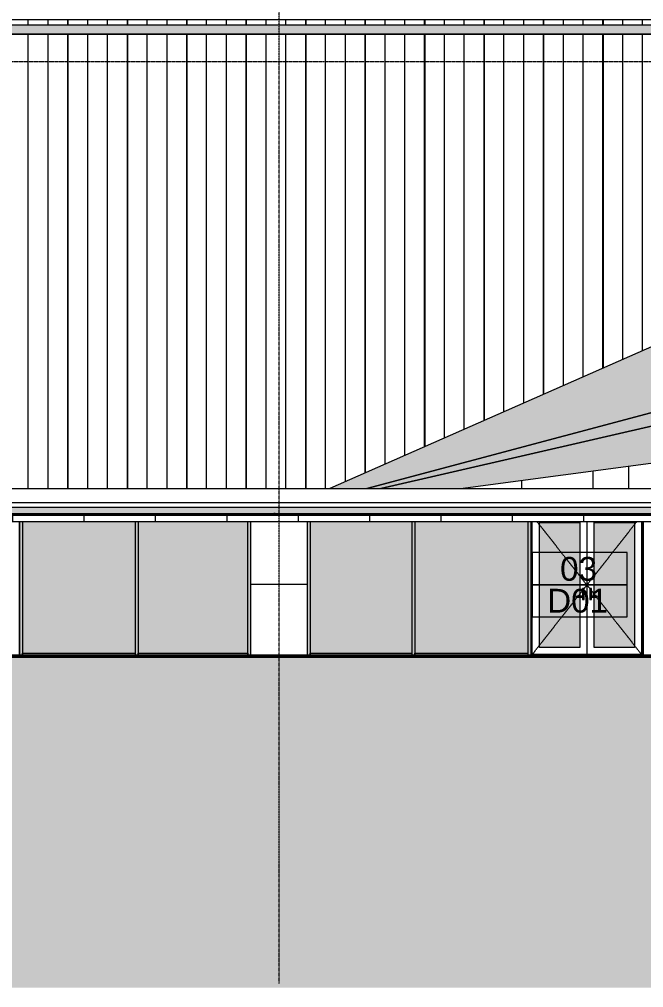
# Model space of a CAD drawing. Header units: millimetres. Extents: x -2361666 to -2009843, y -375 to 29863.
# Drawn here: x -2067463 to -2056963, y -375 to 15907 of the extents above; entities that cross this region are included whole.
import ezdxf

# ---------------------------------------------------------------- set-up
doc = ezdxf.new("R2010")
doc.units = ezdxf.units.MM
for name, pattern in [('AEC_Center', [24, 12, -4, 4, -4]), ('Dash Small', [9, 3, -1.5, 3, -1.5]), ('Grid Line', [21, 12, -3, 3, -3])]:
    doc.linetypes.add(name, pattern=pattern)
for name, color, linetype, lineweight in [('A-CLNG', 13, 'Continuous', 5), ('A-CLNG-PATT', 13, 'Continuous', 5), ('A-DETL', 90, 'Continuous', 50), ('A-DETL-GENF', 92, 'Continuous', 5), ('A-DOOR', 31, 'Continuous', 5), ('A-DOOR-FRAM', 31, 'Continuous', 5), ('A-DOOR-GLAZ', 31, 'Continuous', 5), ('A-DOOR-IDEN', 31, 'Continuous', 5), ('A-FLOR-LEVL', 51, 'Continuous', 5), ('A-GENM', 13, 'Continuous', 5), ('A-GLAZ-CURT', 52, 'Continuous', 5), ('A-GLAZ-CWMG', 51, 'Continuous', 5), ('A-ROOF', 132, 'Continuous', 5), ('A-ROOF-OTLN', 132, 'Continuous', 5), ('A-ROOF-PATT', 132, 'Continuous', 5), ('A-WALL', 113, 'Continuous', 5), ('A-WALL-PATT', 111, 'Continuous', 5), ('S-GRID', 1, 'Continuous', 5)]:
    doc.layers.add(name, color=color, linetype=linetype, lineweight=lineweight)
doc.styles.add('Arial_2', font='arial.ttf', dxfattribs={"height": 400})

# ---------------------------------------------------------------- blocks, each defined once
blk = doc.blocks.new('Generic Models 20 - Generic Models 13-2246191-SOUTH EAST - PART C')
at = {"layer": 'A-GENM'}
h = blk.add_hatch(color=256, dxfattribs=at)
h.paths.add_polyline_path([(-1611593, 8017), (-1611353, 8017), (-1586695, 13716), (-1586692, 14656), (-1611589, 8018)])
h.paths.add_polyline_path([(-1644324, 8023), (-1644124, 8028), (-1645369, 15900), (-1646118, 15900), (-1644325, 8028)])
h.paths.add_polyline_path([(-1583734, 15445), (-1579211, 15445), (-1577243, 15900), (-1582028, 15900), (-1583260, 15571)])
h = blk.add_hatch(color=256, dxfattribs=at)
h.paths.add_polyline_path([(-1612213, 8017), (-1611589, 8018), (-1586692, 14656), (-1586691, 15445), (-1583734, 15445), (-1582028, 15900), (-1594349, 15900), (-1611999, 8111)])
h.paths.add_polyline_path([(-1643395, 8028), (-1643725, 15900), (-1645369, 15900), (-1644124, 8028), (-1643618, 8028)])
blk.add_hatch(color=256, dxfattribs=at).paths.add_polyline_path([(-1610015, 8017), (-1575484, 12600), (-1574562, 15902), (-1577237, 15902), (-1579211, 15445), (-1576691, 15445), (-1576696, 13042), (-1586696, 13042), (-1586696, 13715), (-1611353, 8017)])
for p, q in [((-1594349, 15900), (-1612213, 8017)), ((-1586692, 14656), (-1611593, 8017)), ((-1611593, 8017), (-1586692, 14656)), ((-1611353, 8017), (-1586695, 13716)), ((-1586695, 13716), (-1611353, 8017)), ((-1610015, 8017), (-1575484, 12600)), ((-1613145, 7603), (-1613158, 7600)), ((-1613158, 7600), (-1613143, 7603)), ((-1613150, 7603), (-1613158, 7600)), ((-1613158, 7600), (-1613145, 7603)), ((-1613143, 7603), (-1613158, 7600)), ((-1613158, 7600), (-1613133, 7603))]:
    blk.add_line(p, q, dxfattribs=at)
blk = doc.blocks.new('Rectangular Mullion - 50x100mm-1447016-SOUTH EAST - PART C')
at = {"layer": 'A-GLAZ-CWMG'}
h = blk.add_hatch(color=256, dxfattribs=at)
h.paths.add_polyline_path([(-1612543, 5200), (-1612543, 7465), (-1612593, 7465), (-1612593, 5200)])
h.paths.add_polyline_path([(-1612593, 7592), (-1612543, 7592), (-1612543, 7600), (-1612593, 7600)])
for p, q in [((-1612593, 7600), (-1612593, 7592)), ((-1612543, 7600), (-1612543, 7592)), ((-1612593, 7465), (-1612593, 5200)), ((-1612543, 7465), (-1612543, 5200))]:
    blk.add_line(p, q, dxfattribs=at)
blk = doc.blocks.new('System Panel - Glazed-1425433-SOUTH EAST - PART C')
at = {"layer": 'A-GLAZ-CURT'}
blk.add_hatch(color=256, dxfattribs=at).paths.add_polyline_path([(-1604923, 5250), (-1603035, 5250), (-1603035, 7465), (-1604935, 7465), (-1604935, 5250)])
blk = doc.blocks.new('System Panel - Glazed-2654086-SOUTH EAST - PART C')
at = {"layer": 'A-GLAZ-CURT'}
blk.add_hatch(color=256, dxfattribs=at).paths.add_polyline_path([(-1612422, 5250), (-1610835, 5250), (-1610835, 7465), (-1612543, 7465), (-1612543, 5250)])
blk = doc.blocks.new('Rectangular Mullion - 50x100mm-1215462-SOUTH EAST - PART C')
at = {"layer": 'A-GLAZ-CWMG'}
blk.add_hatch(color=256, dxfattribs=at).paths.add_polyline_path([(-1604923, 5200), (-1603035, 5200), (-1603035, 5250), (-1604935, 5250), (-1604935, 5200)])
for p, q in [((-1604935, 5200), (-1604935, 5250)), ((-1604935, 5250), (-1603035, 5250)), ((-1603035, 5250), (-1603035, 5200))]:
    blk.add_line(p, q, dxfattribs=at)
blk = doc.blocks.new('Rectangular Mullion - 50x100mm-2654084-SOUTH EAST - PART C')
at = {"layer": 'A-GLAZ-CWMG'}
blk.add_hatch(color=256, dxfattribs=at).paths.add_polyline_path([(-1612422, 5200), (-1610835, 5200), (-1610835, 5250), (-1612543, 5250), (-1612543, 5200)])
for p, q in [((-1612543, 5200), (-1612543, 5250)), ((-1612543, 5250), (-1610835, 5250)), ((-1610835, 5250), (-1610835, 5200))]:
    blk.add_line(p, q, dxfattribs=at)
blk = doc.blocks.new('Rectangular Mullion - 50x100mm-V408-SOUTH EAST - PART C')
at = {"layer": 'A-GLAZ-CWMG'}
h = blk.add_hatch(color=256, dxfattribs=at)
h.paths.add_polyline_path([(-1604935, 5200), (-1604935, 7465), (-1604985, 7465), (-1604985, 5200)])
h.paths.add_polyline_path([(-1604985, 7592), (-1604935, 7592), (-1604935, 7600), (-1604985, 7600)])
for p, q in [((-1604985, 7600), (-1604985, 7592)), ((-1604935, 7600), (-1604935, 7592)), ((-1604985, 7465), (-1604985, 5200)), ((-1604935, 7465), (-1604935, 5200))]:
    blk.add_line(p, q, dxfattribs=at)
blk = doc.blocks.new('Rectangular Mullion - 50x100mm-V410-SOUTH EAST - PART C')
at = {"layer": 'A-GLAZ-CWMG'}
h = blk.add_hatch(color=256, dxfattribs=at)
h.paths.add_polyline_path([(-1610785, 5200), (-1610785, 7465), (-1610835, 7465), (-1610835, 5200)])
h.paths.add_polyline_path([(-1610835, 7592), (-1610785, 7592), (-1610785, 7600), (-1610835, 7600)])
for p, q in [((-1610835, 7600), (-1610835, 7592)), ((-1610785, 7600), (-1610785, 7592)), ((-1610835, 7465), (-1610835, 5200)), ((-1610785, 7465), (-1610785, 5200))]:
    blk.add_line(p, q, dxfattribs=at)
blk = doc.blocks.new('X_Door-Panel-Hinge-Standard - Standard-1909126-SOUTH EAST - PART C')
at = {"layer": 'A-DOOR-GLAZ'}
h = blk.add_hatch(color=256, dxfattribs=at)
h.paths.add_polyline_path([(-1607749, 6207), (-1607748, 6194), (-1607745, 6202), (-1607748, 6206)])
h.paths.add_polyline_path([(-1607087, 5345), (-1607087, 7445), (-1607767, 7445), (-1607767, 6208), (-1607722, 6206), (-1607720, 6198), (-1607723, 6192), (-1607732, 6194), (-1607744, 6193), (-1607767, 6192), (-1607767, 5345)])
at = {"layer": 'A-DOOR', "linetype": 'Dash Small'}
for p, q in [((-1607887, 6395), (-1607046, 7465)), ((-1607840, 6335), (-1607887, 6395)), ((-1607739, 6207), (-1607814, 6302)), ((-1606967, 5225), (-1607729, 6194))]:
    blk.add_line(p, q, dxfattribs=at)
at = {"layer": 'A-DOOR'}
for p, q in [((-1607887, 5225), (-1607887, 7465)), ((-1607767, 7445), (-1607087, 7445)), ((-1607767, 6208), (-1607767, 7445)), ((-1607087, 7445), (-1607087, 5345)), ((-1606967, 7465), (-1606967, 5225)), ((-1607767, 5345), (-1607767, 6193)), ((-1606967, 5225), (-1607887, 5225)), ((-1607087, 5345), (-1607767, 5345))]:
    blk.add_line(p, q, dxfattribs=at)
blk = doc.blocks.new('X_Door-Panel-Hinge-Standard - Standard-1909127-SOUTH EAST - PART C')
at = {"layer": 'A-DOOR-GLAZ'}
h = blk.add_hatch(color=256, dxfattribs=at)
h.paths.add_polyline_path([(-1608027, 6193), (-1608028, 6206), (-1608033, 6200), (-1608028, 6194)])
h.paths.add_polyline_path([(-1608689, 5345), (-1608009, 5345), (-1608009, 6192), (-1608054, 6193), (-1608057, 6202), (-1608053, 6208), (-1608045, 6206), (-1608033, 6207), (-1608009, 6208), (-1608009, 7445), (-1608689, 7445), (-1608689, 6025)])
at = {"layer": 'A-DOOR'}
for p, q in [((-1608809, 5225), (-1608809, 7465)), ((-1608689, 5345), (-1608689, 7445)), ((-1608689, 7445), (-1608009, 7445)), ((-1608009, 7445), (-1608009, 6208)), ((-1607889, 7465), (-1607889, 5225)), ((-1608009, 6193), (-1608009, 5345)), ((-1607889, 5225), (-1608809, 5225)), ((-1608009, 5345), (-1608689, 5345))]:
    blk.add_line(p, q, dxfattribs=at)
at = {"layer": 'A-DOOR', "linetype": 'Dash Small'}
for p, q in [((-1607889, 6395), (-1608731, 7465)), ((-1607937, 6335), (-1607889, 6395)), ((-1608809, 5225), (-1608048, 6194)), ((-1608037, 6207), (-1607962, 6302))]:
    blk.add_line(p, q, dxfattribs=at)
blk = doc.blocks.new('X_Door-Frame-Wood - Standard-1215283-SOUTH EAST - PART C')
at = {"layer": 'A-DOOR-FRAM'}
for p, q in [((-1608831, 7600), (-1608831, 7592)), ((-1606945, 7600), (-1606945, 7592)), ((-1608831, 7465), (-1608831, 5200)), ((-1608811, 5200), (-1608811, 7465)), ((-1606965, 5200), (-1606965, 7465)), ((-1606945, 7465), (-1606945, 5200)), ((-1608786, 5200), (-1608786, 5225)), ((-1606990, 5225), (-1606990, 5200))]:
    blk.add_line(p, q, dxfattribs=at)
blk = doc.blocks.new('X_Door-Handle-Lockwood 4800 Series Lever - Standard-V411-SOUTH EAST - PART C')
at = {"layer": 'A-DOOR'}
for points in [[(-1608051, 6200), (-1608031, 6202), (-1608027, 6207), (-1608054, 6207), (-1608058, 6200), (-1608051, 6200)], [(-1608053, 6192), (-1608045, 6194), (-1608035, 6193), (-1608028, 6194), (-1608035, 6200), (-1608058, 6200), (-1608054, 6193)], [(-1608027, 6200), (-1607976, 6202), (-1607976, 6208), (-1608027, 6206), (-1608027, 6202)], [(-1608027, 6192), (-1607976, 6194), (-1607976, 6200), (-1608027, 6198), (-1608027, 6193)], [(-1607966, 6192), (-1607947, 6195), (-1607947, 6200), (-1607972, 6198), (-1607976, 6193), (-1607970, 6192)], [(-1607959, 6200), (-1607946, 6202), (-1607949, 6206), (-1607970, 6208), (-1607975, 6206), (-1607970, 6200), (-1607962, 6200)], [(-1607949, 6281), (-1607943, 6284), (-1607939, 6291), (-1607941, 6308), (-1607953, 6312), (-1607959, 6306), (-1607959, 6288), (-1607952, 6282), (-1607951, 6281)]]:
    blk.add_hatch(color=256, dxfattribs=at).paths.add_polyline_path(points)
h = blk.add_hatch(color=256, dxfattribs=at)
h.paths.add_polyline_path([(-1607952, 6150), (-1607936, 6151), (-1607939, 6310), (-1607942, 6284), (-1607949, 6281), (-1607956, 6284), (-1607959, 6291), (-1607961, 6324), (-1607962, 6334), (-1607962, 6208), (-1607954, 6209), (-1607947, 6210), (-1607941, 6205), (-1607940, 6197), (-1607944, 6191), (-1607952, 6190), (-1607962, 6192), (-1607961, 6150), (-1607954, 6150)])
h.paths.add_polyline_path([(-1607940, 6306), (-1607937, 6335), (-1607962, 6334), (-1607957, 6309), (-1607952, 6313), (-1607944, 6312), (-1607941, 6308)])
for p, q in [((-1607976, 6208), (-1608027, 6208)), ((-1608027, 6192), (-1607976, 6192)), ((-1607962, 6334), (-1607962, 6208)), ((-1607962, 6192), (-1607962, 6151)), ((-1607937, 6335), (-1607961, 6335)), ((-1607959, 6303), (-1607959, 6291)), ((-1607939, 6291), (-1607939, 6303)), ((-1607936, 6151), (-1607936, 6334)), ((-1607961, 6150), (-1607937, 6150))]:
    blk.add_line(p, q, dxfattribs=at)
at = {"layer": 'A-DOOR', "flags": 128}
for points in [[(-1608062, 6200), (-1608062, 6200), (-1608062, 6201), (-1608062, 6201), (-1608062, 6201), (-1608062, 6202), (-1608062, 6202), (-1608062, 6202), (-1608062, 6203), (-1608062, 6203), (-1608062, 6203), (-1608061, 6203), (-1608061, 6204), (-1608061, 6204), (-1608061, 6204), (-1608061, 6205), (-1608061, 6205), (-1608060, 6205), (-1608060, 6205), (-1608060, 6206), (-1608060, 6206), (-1608060, 6206), (-1608059, 6206), (-1608059, 6206), (-1608059, 6207), (-1608059, 6207), (-1608058, 6207), (-1608058, 6207), (-1608058, 6207), (-1608057, 6207), (-1608057, 6207), (-1608057, 6208), (-1608057, 6208), (-1608056, 6208), (-1608056, 6208), (-1608056, 6208), (-1608055, 6208), (-1608055, 6208), (-1608055, 6208), (-1608054, 6208), (-1608054, 6208)], [(-1608054, 6192), (-1608055, 6192), (-1608055, 6192), (-1608055, 6192), (-1608056, 6192), (-1608056, 6192), (-1608056, 6192), (-1608056, 6192), (-1608057, 6192), (-1608057, 6193), (-1608057, 6193), (-1608058, 6193), (-1608058, 6193), (-1608058, 6193), (-1608058, 6193), (-1608059, 6193), (-1608059, 6194), (-1608059, 6194), (-1608060, 6194), (-1608060, 6194), (-1608060, 6194), (-1608060, 6195), (-1608060, 6195), (-1608061, 6195), (-1608061, 6195), (-1608061, 6196), (-1608061, 6196), (-1608061, 6196), (-1608061, 6197), (-1608062, 6197), (-1608062, 6197), (-1608062, 6197), (-1608062, 6198), (-1608062, 6198), (-1608062, 6198), (-1608062, 6199), (-1608062, 6199), (-1608062, 6199), (-1608062, 6200), (-1608062, 6200), (-1608062, 6200)], [(-1608027, 6208), (-1608028, 6208), (-1608029, 6208), (-1608030, 6208), (-1608032, 6208), (-1608033, 6208), (-1608034, 6208), (-1608035, 6208), (-1608036, 6208), (-1608037, 6208), (-1608038, 6208), (-1608039, 6208), (-1608040, 6208), (-1608041, 6208), (-1608042, 6208), (-1608042, 6208), (-1608043, 6208), (-1608044, 6208), (-1608045, 6208), (-1608046, 6208), (-1608047, 6208), (-1608047, 6208), (-1608048, 6208), (-1608049, 6208), (-1608049, 6208), (-1608050, 6208), (-1608051, 6208), (-1608051, 6208), (-1608052, 6208), (-1608052, 6208), (-1608052, 6208), (-1608053, 6208), (-1608053, 6208), (-1608053, 6208), (-1608054, 6208), (-1608054, 6208), (-1608054, 6208), (-1608054, 6208), (-1608054, 6208), (-1608054, 6208)], [(-1608054, 6192), (-1608054, 6192), (-1608054, 6192), (-1608054, 6192), (-1608054, 6192), (-1608054, 6192), (-1608053, 6192), (-1608053, 6192), (-1608053, 6192), (-1608053, 6192), (-1608052, 6192), (-1608052, 6192), (-1608051, 6192), (-1608051, 6192), (-1608050, 6192), (-1608050, 6192), (-1608049, 6192), (-1608048, 6192), (-1608048, 6192), (-1608047, 6192), (-1608046, 6192), (-1608045, 6192), (-1608044, 6192), (-1608044, 6192), (-1608043, 6192), (-1608042, 6192), (-1608041, 6192), (-1608040, 6192), (-1608039, 6192), (-1608038, 6192), (-1608037, 6192), (-1608036, 6192), (-1608035, 6192), (-1608034, 6192), (-1608033, 6192), (-1608032, 6192), (-1608031, 6192), (-1608030, 6192), (-1608029, 6192), (-1608028, 6192), (-1608027, 6192)], [(-1607949, 6208), (-1607949, 6208), (-1607949, 6208), (-1607949, 6208), (-1607950, 6208), (-1607950, 6208), (-1607950, 6208), (-1607950, 6208), (-1607951, 6208), (-1607951, 6208), (-1607951, 6208), (-1607952, 6208), (-1607952, 6208), (-1607953, 6208), (-1607953, 6208), (-1607954, 6208), (-1607955, 6208), (-1607955, 6208), (-1607956, 6208), (-1607957, 6208), (-1607957, 6208), (-1607958, 6208), (-1607959, 6208), (-1607960, 6208), (-1607961, 6208), (-1607962, 6208), (-1607963, 6208), (-1607964, 6208), (-1607964, 6208), (-1607965, 6208), (-1607966, 6208), (-1607967, 6208), (-1607969, 6208), (-1607970, 6208), (-1607971, 6208), (-1607972, 6208), (-1607973, 6208), (-1607974, 6208), (-1607975, 6208), (-1607976, 6208), (-1607976, 6208)], [(-1607976, 6192), (-1607975, 6192), (-1607974, 6192), (-1607973, 6192), (-1607972, 6192), (-1607971, 6192), (-1607970, 6192), (-1607969, 6192), (-1607968, 6192), (-1607967, 6192), (-1607966, 6192), (-1607965, 6192), (-1607964, 6192), (-1607963, 6192), (-1607962, 6192), (-1607961, 6192), (-1607960, 6192), (-1607959, 6192), (-1607958, 6192), (-1607958, 6192), (-1607957, 6192), (-1607956, 6192), (-1607955, 6192), (-1607955, 6192), (-1607954, 6192), (-1607954, 6192), (-1607953, 6192), (-1607952, 6192), (-1607952, 6192), (-1607951, 6192), (-1607951, 6192), (-1607951, 6192), (-1607950, 6192), (-1607950, 6192), (-1607950, 6192), (-1607950, 6192), (-1607949, 6192), (-1607949, 6192), (-1607949, 6192), (-1607949, 6192)]]:
    blk.add_lwpolyline(points, dxfattribs=at)
at = {"layer": 'A-DOOR'}
for centre, radius, start, end in [((-1608054, 6200), 8, 90, 270), ((-1608054, 6200), 8, 90.0001, 180), ((-1608054, 6200), 8, 180, 270), ((-1607961, 6334), 1, 90, 180), ((-1607949, 6303), 10, 360, 180), ((-1607949, 6291), 10, 180, 0), ((-1607949, 6291), 10, 195, 210), ((-1607949, 6200), 10, 0, 135), ((-1607949, 6200), 10, 225, 0), ((-1607949, 6303), 10, 0, 120), ((-1607949, 6291), 10, 240, 300), ((-1607949, 6200), 8, 90.0001, 120), ((-1607949, 6200), 8, 240, 270), ((-1607949, 6200), 8, 270, 90), ((-1607949, 6200), 8, 0, 90), ((-1607949, 6200), 8, 270.0001, 0), ((-1607949, 6291), 10, 315, 0), ((-1607949, 6303), 10, 0, 15), ((-1607949, 6303), 10, 0, 15), ((-1607937, 6334), 1, 0, 90), ((-1607961, 6151), 1, 180, 270), ((-1607937, 6151), 1, 270, 0)]:
    blk.add_arc(centre, radius, start, end, dxfattribs=at)
blk = doc.blocks.new('X_Door-Handle-Lockwood 4800 Series Lever - Standard-765406-SOUTH EAST - PART C')
at = {"layer": 'A-DOOR'}
h = blk.add_hatch(color=256, dxfattribs=at)
h.paths.add_polyline_path([(-1607839, 6150), (-1607814, 6151), (-1607814, 6192), (-1607822, 6191), (-1607830, 6190), (-1607836, 6195), (-1607837, 6203), (-1607832, 6209), (-1607825, 6210), (-1607814, 6208), (-1607817, 6310), (-1607820, 6284), (-1607827, 6281), (-1607834, 6284), (-1607837, 6291), (-1607839, 6324), (-1607840, 6334), (-1607840, 6151)])
h.paths.add_polyline_path([(-1607837, 6306), (-1607832, 6312), (-1607825, 6313), (-1607819, 6308), (-1607817, 6310), (-1607815, 6335), (-1607840, 6334), (-1607837, 6308)])
for points in [[(-1607827, 6281), (-1607820, 6285), (-1607817, 6291), (-1607819, 6309), (-1607827, 6312), (-1607837, 6306), (-1607837, 6303), (-1607836, 6289), (-1607830, 6282), (-1607829, 6281)], [(-1607811, 6192), (-1607801, 6194), (-1607807, 6200), (-1607831, 6200), (-1607830, 6194), (-1607812, 6192)], [(-1607817, 6200), (-1607804, 6202), (-1607800, 6207), (-1607820, 6207), (-1607830, 6205), (-1607830, 6200), (-1607818, 6200)], [(-1607749, 6200), (-1607749, 6208), (-1607800, 6206), (-1607800, 6200), (-1607767, 6200)], [(-1607749, 6192), (-1607749, 6200), (-1607800, 6198), (-1607800, 6192), (-1607767, 6192)], [(-1607723, 6192), (-1607719, 6200), (-1607745, 6198), (-1607749, 6193), (-1607725, 6193)], [(-1607732, 6200), (-1607720, 6202), (-1607723, 6208), (-1607732, 6206), (-1607741, 6207), (-1607748, 6206), (-1607741, 6200), (-1607735, 6200)]]:
    blk.add_hatch(color=256, dxfattribs=at).paths.add_polyline_path(points)
for p, q in [((-1607840, 6334), (-1607840, 6151)), ((-1607815, 6335), (-1607839, 6335)), ((-1607837, 6303), (-1607837, 6291)), ((-1607817, 6291), (-1607817, 6303)), ((-1607814, 6208), (-1607814, 6334)), ((-1607814, 6151), (-1607814, 6192)), ((-1607749, 6208), (-1607800, 6208)), ((-1607800, 6192), (-1607749, 6192)), ((-1607839, 6150), (-1607815, 6150))]:
    blk.add_line(p, q, dxfattribs=at)
at = {"layer": 'A-DOOR', "flags": 128}
for points in [[(-1607835, 6200), (-1607835, 6200), (-1607835, 6201), (-1607835, 6201), (-1607835, 6201), (-1607835, 6202), (-1607835, 6202), (-1607835, 6202), (-1607835, 6203), (-1607835, 6203), (-1607835, 6203), (-1607834, 6203), (-1607834, 6204), (-1607834, 6204), (-1607834, 6204), (-1607834, 6205), (-1607834, 6205), (-1607833, 6205), (-1607833, 6205), (-1607833, 6206), (-1607833, 6206), (-1607833, 6206), (-1607832, 6206), (-1607832, 6206), (-1607832, 6207), (-1607832, 6207), (-1607831, 6207), (-1607831, 6207), (-1607831, 6207), (-1607830, 6207), (-1607830, 6207), (-1607830, 6208), (-1607830, 6208), (-1607829, 6208), (-1607829, 6208), (-1607829, 6208), (-1607828, 6208), (-1607828, 6208), (-1607828, 6208), (-1607827, 6208), (-1607827, 6208)], [(-1607827, 6192), (-1607828, 6192), (-1607828, 6192), (-1607828, 6192), (-1607829, 6192), (-1607829, 6192), (-1607829, 6192), (-1607829, 6192), (-1607830, 6192), (-1607830, 6193), (-1607830, 6193), (-1607831, 6193), (-1607831, 6193), (-1607831, 6193), (-1607831, 6193), (-1607832, 6193), (-1607832, 6194), (-1607832, 6194), (-1607833, 6194), (-1607833, 6194), (-1607833, 6194), (-1607833, 6195), (-1607833, 6195), (-1607834, 6195), (-1607834, 6195), (-1607834, 6196), (-1607834, 6196), (-1607834, 6196), (-1607834, 6197), (-1607835, 6197), (-1607835, 6197), (-1607835, 6197), (-1607835, 6198), (-1607835, 6198), (-1607835, 6198), (-1607835, 6199), (-1607835, 6199), (-1607835, 6199), (-1607835, 6200), (-1607835, 6200), (-1607835, 6200)], [(-1607800, 6208), (-1607801, 6208), (-1607802, 6208), (-1607803, 6208), (-1607805, 6208), (-1607806, 6208), (-1607807, 6208), (-1607808, 6208), (-1607809, 6208), (-1607810, 6208), (-1607811, 6208), (-1607812, 6208), (-1607813, 6208), (-1607814, 6208), (-1607815, 6208), (-1607815, 6208), (-1607816, 6208), (-1607817, 6208), (-1607818, 6208), (-1607819, 6208), (-1607820, 6208), (-1607820, 6208), (-1607821, 6208), (-1607822, 6208), (-1607822, 6208), (-1607823, 6208), (-1607824, 6208), (-1607824, 6208), (-1607825, 6208), (-1607825, 6208), (-1607825, 6208), (-1607826, 6208), (-1607826, 6208), (-1607826, 6208), (-1607827, 6208), (-1607827, 6208), (-1607827, 6208), (-1607827, 6208), (-1607827, 6208), (-1607827, 6208)], [(-1607827, 6192), (-1607827, 6192), (-1607827, 6192), (-1607827, 6192), (-1607827, 6192), (-1607827, 6192), (-1607826, 6192), (-1607826, 6192), (-1607826, 6192), (-1607826, 6192), (-1607825, 6192), (-1607825, 6192), (-1607824, 6192), (-1607824, 6192), (-1607823, 6192), (-1607823, 6192), (-1607822, 6192), (-1607821, 6192), (-1607821, 6192), (-1607820, 6192), (-1607819, 6192), (-1607818, 6192), (-1607817, 6192), (-1607817, 6192), (-1607816, 6192), (-1607815, 6192), (-1607814, 6192), (-1607813, 6192), (-1607812, 6192), (-1607811, 6192), (-1607810, 6192), (-1607809, 6192), (-1607808, 6192), (-1607807, 6192), (-1607806, 6192), (-1607805, 6192), (-1607804, 6192), (-1607803, 6192), (-1607802, 6192), (-1607801, 6192), (-1607800, 6192)], [(-1607722, 6208), (-1607722, 6208), (-1607722, 6208), (-1607722, 6208), (-1607723, 6208), (-1607723, 6208), (-1607723, 6208), (-1607723, 6208), (-1607724, 6208), (-1607724, 6208), (-1607724, 6208), (-1607725, 6208), (-1607725, 6208), (-1607726, 6208), (-1607726, 6208), (-1607727, 6208), (-1607728, 6208), (-1607728, 6208), (-1607729, 6208), (-1607730, 6208), (-1607730, 6208), (-1607731, 6208), (-1607732, 6208), (-1607733, 6208), (-1607734, 6208), (-1607735, 6208), (-1607736, 6208), (-1607737, 6208), (-1607737, 6208), (-1607738, 6208), (-1607739, 6208), (-1607740, 6208), (-1607742, 6208), (-1607743, 6208), (-1607744, 6208), (-1607745, 6208), (-1607746, 6208), (-1607747, 6208), (-1607748, 6208), (-1607749, 6208), (-1607749, 6208)], [(-1607749, 6192), (-1607748, 6192), (-1607747, 6192), (-1607746, 6192), (-1607745, 6192), (-1607744, 6192), (-1607743, 6192), (-1607742, 6192), (-1607741, 6192), (-1607740, 6192), (-1607739, 6192), (-1607738, 6192), (-1607737, 6192), (-1607736, 6192), (-1607735, 6192), (-1607734, 6192), (-1607733, 6192), (-1607732, 6192), (-1607731, 6192), (-1607731, 6192), (-1607730, 6192), (-1607729, 6192), (-1607728, 6192), (-1607728, 6192), (-1607727, 6192), (-1607727, 6192), (-1607726, 6192), (-1607725, 6192), (-1607725, 6192), (-1607724, 6192), (-1607724, 6192), (-1607724, 6192), (-1607723, 6192), (-1607723, 6192), (-1607723, 6192), (-1607723, 6192), (-1607722, 6192), (-1607722, 6192), (-1607722, 6192), (-1607722, 6192)]]:
    blk.add_lwpolyline(points, dxfattribs=at)
at = {"layer": 'A-DOOR'}
for centre, radius, start, end in [((-1607839, 6334), 1, 90, 180), ((-1607827, 6303), 10, 0, 180), ((-1607827, 6303), 10, 60, 180), ((-1607827, 6303), 10, 165, 180), ((-1607827, 6303), 10, 165, 180), ((-1607827, 6291), 10, 180, 0), ((-1607827, 6291), 10, 180, 225), ((-1607827, 6200), 10, 45, 180), ((-1607827, 6200), 10, 180, 315), ((-1607827, 6200), 8, 90, 270), ((-1607827, 6200), 8, 60, 180), ((-1607827, 6200), 8, 180, 300), ((-1607827, 6291), 10, 240, 300), ((-1607827, 6303), 10, 0, 30), ((-1607827, 6291), 10, 330, 345), ((-1607827, 6303), 10, 0, 15), ((-1607827, 6303), 10, 0, 15), ((-1607815, 6334), 1, 0, 90), ((-1607722, 6200), 8, 270, 90), ((-1607722, 6200), 8, 0, 90), ((-1607722, 6200), 8, 270, 0), ((-1607839, 6151), 1, 180, 270), ((-1607815, 6151), 1, 270, 0)]:
    blk.add_arc(centre, radius, start, end, dxfattribs=at)
blk = doc.blocks.new('Rectangular Mullion - 50x100mm-1425424-SOUTH EAST - PART C')
at = {"layer": 'A-GLAZ-CWMG'}
blk.add_hatch(color=256, dxfattribs=at).paths.add_polyline_path([(-1603257, 7592), (-1603035, 7592), (-1603035, 7600), (-1604935, 7600), (-1604935, 7592), (-1604923, 7592)])
for p, q in [((-1604935, 7592), (-1604935, 7600)), ((-1603035, 7600), (-1603035, 7592))]:
    blk.add_line(p, q, dxfattribs=at)
blk = doc.blocks.new('Rectangular Mullion - 50x100mm-2654085-SOUTH EAST - PART C')
at = {"layer": 'A-GLAZ-CWMG'}
blk.add_hatch(color=256, dxfattribs=at).paths.add_polyline_path([(-1612422, 7592), (-1610835, 7592), (-1610835, 7600), (-1612543, 7600), (-1612543, 7592)])
for p, q in [((-1612543, 7592), (-1612543, 7600)), ((-1610835, 7600), (-1610835, 7592))]:
    blk.add_line(p, q, dxfattribs=at)
blk = doc.blocks.new('System Panel - Glazed-2654248-SOUTH EAST - PART C')
at = {"layer": 'A-GLAZ-CURT'}
blk.add_hatch(color=256, dxfattribs=at).paths.add_polyline_path([(-1614921, 5250), (-1613593, 5250), (-1613593, 7465), (-1615435, 7465), (-1615435, 5250)])
blk = doc.blocks.new('Rectangular Mullion - 50x100mm-2654246-SOUTH EAST - PART C')
at = {"layer": 'A-GLAZ-CWMG'}
blk.add_hatch(color=256, dxfattribs=at).paths.add_polyline_path([(-1614921, 5200), (-1613593, 5200), (-1613593, 5250), (-1615435, 5250), (-1615435, 5200)])
for p, q in [((-1615435, 5200), (-1615435, 5250)), ((-1615435, 5250), (-1613593, 5250)), ((-1613593, 5250), (-1613593, 5200))]:
    blk.add_line(p, q, dxfattribs=at)
blk = doc.blocks.new('Rectangular Mullion - 50x100mm-V407-SOUTH EAST - PART C')
at = {"layer": 'A-GLAZ-CWMG'}
h = blk.add_hatch(color=256, dxfattribs=at)
h.paths.add_polyline_path([(-1602985, 5200), (-1602985, 7465), (-1603035, 7465), (-1603035, 5200)])
h.paths.add_polyline_path([(-1603035, 7592), (-1602985, 7592), (-1602985, 7600), (-1603035, 7600)])
for p, q in [((-1603035, 7592), (-1603035, 7600)), ((-1602985, 7592), (-1602985, 7600)), ((-1603035, 5200), (-1603035, 7465)), ((-1602985, 5200), (-1602985, 7465))]:
    blk.add_line(p, q, dxfattribs=at)
blk = doc.blocks.new('Rectangular Mullion - 50x100mm-V409-SOUTH EAST - PART C')
at = {"layer": 'A-GLAZ-CWMG'}
h = blk.add_hatch(color=256, dxfattribs=at)
h.paths.add_polyline_path([(-1606885, 5200), (-1606885, 7465), (-1606935, 7465), (-1606935, 5200)])
h.paths.add_polyline_path([(-1606935, 7592), (-1606885, 7592), (-1606885, 7600), (-1606935, 7600)])
for p, q in [((-1606935, 7600), (-1606935, 7592)), ((-1606885, 7600), (-1606885, 7592)), ((-1606935, 7465), (-1606935, 5200)), ((-1606885, 7465), (-1606885, 5200))]:
    blk.add_line(p, q, dxfattribs=at)
blk = doc.blocks.new('Rectangular Mullion - 50x100mm-2654247-SOUTH EAST - PART C')
at = {"layer": 'A-GLAZ-CWMG'}
blk.add_hatch(color=256, dxfattribs=at).paths.add_polyline_path([(-1615435, 7592), (-1613593, 7592), (-1613593, 7600), (-1615435, 7600)])
for p, q in [((-1615435, 7592), (-1615435, 7600)), ((-1613593, 7600), (-1613593, 7592))]:
    blk.add_line(p, q, dxfattribs=at)
blk = doc.blocks.new('Area 51 Ceiling - External FC - Area 51 Ceiling - External FC-2924300-SOUTH EAST - PART C')
at = {"layer": 'A-CLNG-PATT'}
h = blk.add_hatch(dxfattribs=at)
h.set_pattern_fill('FP_381', color=256, style=0, pattern_type=2)
h.set_pattern_definition([(180, (-1575571.47, 7465.04), (-2e-14, -125.606), []), (270, (-1575571.5, 7465), (1200, 7e-14), [])])
h.paths.add_polyline_path([(-1616588, 7465), (-1575571, 7465), (-1575864, 7562), (-1623089, 7562), (-1623089, 7573), (-1644149, 7573), (-1644579, 7561), (-1661091, 7562), (-1661122, 7573), (-1665433, 7573), (-1665433, 7465), (-1617421, 7465)])
h = blk.add_hatch(dxfattribs=at)
h.set_pattern_fill('FP_383', color=256, style=0, pattern_type=2)
h.set_pattern_definition([(90, (-1575571.5, 7591.7), (-2400, 1e-13), []), (180, (-1575571.5, 7591.7), (-1e-13, -1198.355), [])])
h.paths.add_polyline_path([(-1583885, 7562), (-1575864, 7562), (-1575864, 7592), (-1623089, 7592), (-1623089, 7562), (-1584094, 7562)])
at = {"layer": 'A-CLNG'}
for p, q in [((-1623089, 7592), (-1575864, 7592)), ((-1575864, 7562), (-1623089, 7562)), ((-1665433, 7465), (-1575571, 7465))]:
    blk.add_line(p, q, dxfattribs=at)
blk = doc.blocks.new('AA_DOOR_MARK _ TYPE MARK_HA2 - Mark _ Type Mark-1751130-SOUTH EAST - PART C')
at = {"layer": 'A-DOOR-IDEN'}
for p, q in [((-1646578, 6940), (-1648178, 6940)), ((-1648178, 6940), (-1648178, 6400)), ((-1646578, 6400), (-1646578, 6940)), ((-1648178, 6400), (-1646578, 6400)), ((-1646578, 6400), (-1648178, 6400)), ((-1648178, 6400), (-1648178, 5860)), ((-1646578, 5860), (-1646578, 6400)), ((-1648178, 5860), (-1646578, 5860))]:
    blk.add_line(p, q, dxfattribs=at)

msp = doc.modelspace()

# ---------------------------------------------------------------- hatches: boundary and pattern name
at = {"layer": 'A-DETL-GENF'}
msp.add_hatch(color=7, dxfattribs=at).paths.add_polyline_path([(-2116896, -375), (-2014959, -375), (-2014959, 5200), (-2116896, 5200), (-2116896, 3019)])
at = {"layer": 'A-ROOF'}
msp.add_hatch(color=256, dxfattribs=at).paths.add_polyline_path([(-2027272, 15900), (-2027265, 15902), (-2025016, 15903), (-2025011, 15905), (-2024705, 15902), (-2024705, 15912), (-2115596, 15912), (-2115596, 15909), (-2115296, 15911), (-2115280, 15900), (-2027646, 15900)])
h = msp.add_hatch(color=256, dxfattribs=at)
h.paths.add_polyline_path([(-2037454, 7600), (-2025601, 7601), (-2025892, 7697), (-2073116, 7697), (-2073116, 7708), (-2094174, 7708), (-2094646, 7696), (-2111119, 7697), (-2111150, 7708), (-2115458, 7708), (-2115458, 7603), (-2111150, 7602), (-2111143, 7600), (-2094273, 7600), (-2094111, 7603), (-2073117, 7603), (-2073117, 7600), (-2037871, 7600)])
h.paths.add_polyline_path([(-2063186, 7600), (-2063173, 7603), (-2063161, 7603)])
at = {"layer": 'A-ROOF-OTLN'}
h = msp.add_hatch(color=256, dxfattribs=at)
h.paths.add_polyline_path([(-2084946, 15665), (-2044909, 15665), (-2044589, 15807), (-2093749, 15807), (-2093743, 15665), (-2088279, 15665)])
h.paths.add_polyline_path([(-2115511, 15665), (-2101255, 15665), (-2101354, 15807), (-2115593, 15807), (-2115593, 15665)])
h = msp.add_hatch(color=256, dxfattribs=at)
h.paths.add_polyline_path([(-2083646, 15651), (-2044941, 15651), (-2044909, 15665), (-2093743, 15665), (-2093743, 15651), (-2083696, 15651)])
h.paths.add_polyline_path([(-2115506, 15651), (-2101245, 15651), (-2101255, 15665), (-2115593, 15665), (-2115593, 15651)])
at = {"layer": 'A-ROOF-PATT'}
h = msp.add_hatch(dxfattribs=at)
h.set_pattern_fill('FP_266', color=256, style=0, pattern_type=2)
h.set_pattern_definition([(0, (-2103748.55, -119753.97), (0, 333), [])])
h.paths.add_polyline_path([(-2042245, 7697), (-2025892, 7697), (-2025892, 8017), (-2073116, 8017), (-2073116, 7697), (-2042454, 7697)])
at = {"layer": 'A-WALL'}
h = msp.add_hatch(color=256, dxfattribs=at)
h.paths.add_polyline_path([(-2058859, 5200), (-2058859, 7465), (-2058863, 7465), (-2058863, 5200)])
h.paths.add_polyline_path([(-2056973, 5200), (-2056963, 5200), (-2056963, 7465), (-2056973, 7465), (-2056973, 5225)])
at = {"layer": 'A-WALL-PATT'}
h = msp.add_hatch(dxfattribs=at)
h.set_pattern_fill('FP_300', color=256, style=0, pattern_type=2)
h.set_pattern_definition([(90, (-2067646.32, 5200), (-333, 2e-14), [])])
h.paths.add_polyline_path([(-2067449, 8017), (-2066646, 8017), (-2066646, 15651), (-2067646, 15651), (-2067646, 8017)])
h.paths.add_polyline_path([(-2066646, 15807), (-2066646, 15900), (-2067646, 15900), (-2067646, 15807)])
h = msp.add_hatch(dxfattribs=at)
h.set_pattern_fill('FP_299', color=256, style=0, pattern_type=2)
h.set_pattern_definition([(90, (-2066646.32, 5200), (-333, 2e-14), [])])
h.paths.add_polyline_path([(-2066616, 8017), (-2065646, 8017), (-2065646, 15651), (-2066646, 15651), (-2066646, 8017)])
h.paths.add_polyline_path([(-2065646, 15807), (-2065646, 15900), (-2066646, 15900), (-2066646, 15807)])
h = msp.add_hatch(dxfattribs=at)
h.set_pattern_fill('FP_298', color=256, style=0, pattern_type=2)
h.set_pattern_definition([(90, (-2065646.32, 5200), (-333, 2e-14), [])])
h.paths.add_polyline_path([(-2064646, 8017), (-2064646, 15651), (-2065646, 15651), (-2065646, 8017), (-2064949, 8017)])
h.paths.add_polyline_path([(-2064949, 15807), (-2064646, 15807), (-2064646, 15900), (-2065646, 15900), (-2065646, 15807)])
h = msp.add_hatch(dxfattribs=at)
h.set_pattern_fill('FP_297', color=256, style=0, pattern_type=2)
h.set_pattern_definition([(90, (-2064646.32, 5200), (-333, 2e-14), [])])
h.paths.add_polyline_path([(-2064116, 8017), (-2063646, 8017), (-2063646, 15651), (-2064646, 15651), (-2064646, 8017)])
h.paths.add_polyline_path([(-2064646, 15807), (-2063646, 15807), (-2063646, 15900), (-2064646, 15900), (-2064646, 15857)])
h = msp.add_hatch(dxfattribs=at)
h.set_pattern_fill('FP_296', color=256, style=0, pattern_type=2)
h.set_pattern_definition([(90, (-2063646.32, 5200), (-333, 2e-14), [])])
h.paths.add_polyline_path([(-2063646, 8017), (-2062646, 8017), (-2062646, 15651), (-2063646, 15651), (-2063646, 8111)])
h.paths.add_polyline_path([(-2063635, 15807), (-2062646, 15807), (-2062646, 15900), (-2063646, 15900), (-2063646, 15807)])
h = msp.add_hatch(dxfattribs=at)
h.set_pattern_fill('FP_295', color=256, style=0, pattern_type=2)
h.set_pattern_definition([(90, (-2062646.32, 5200), (-333, 2e-14), [])])
h.paths.add_polyline_path([(-2062450, 8017), (-2062241, 8017), (-2061646, 8279), (-2061646, 15651), (-2062646, 15651), (-2062646, 8017)])
h.paths.add_polyline_path([(-2061646, 15807), (-2061646, 15900), (-2062646, 15900), (-2062646, 15807), (-2062450, 15807)])
h = msp.add_hatch(dxfattribs=at)
h.set_pattern_fill('FP_294', color=256, style=0, pattern_type=2)
h.set_pattern_definition([(90, (-2061646.32, 5200), (-333, 2e-14), [])])
h.paths.add_polyline_path([(-2061646, 8279), (-2060646, 8721), (-2060646, 15651), (-2061646, 15651), (-2061646, 8960)])
h.paths.add_polyline_path([(-2061646, 15807), (-2060646, 15807), (-2060646, 15900), (-2061646, 15900), (-2061646, 15857)])
h = msp.add_hatch(dxfattribs=at)
h.set_pattern_fill('FP_293', color=256, style=0, pattern_type=2)
h.set_pattern_definition([(90, (-2060646.32, 5200), (-333, 2e-14), [])])
h.paths.add_polyline_path([(-2060646, 8721), (-2059646, 9162), (-2059646, 15651), (-2060646, 15651), (-2060646, 9011)])
h.paths.add_polyline_path([(-2060646, 15807), (-2059646, 15807), (-2059646, 15900), (-2060646, 15900), (-2060646, 15857)])
h = msp.add_hatch(dxfattribs=at)
h.set_pattern_fill('FP_292', color=256, style=0, pattern_type=2)
h.set_pattern_definition([(90, (-2059646.32, 5200), (-333, 2e-14), [])])
h.paths.add_polyline_path([(-2059646, 9162), (-2058646, 9603), (-2058646, 15651), (-2059646, 15651), (-2059646, 9808)])
h.paths.add_polyline_path([(-2058646, 15807), (-2058646, 15900), (-2059646, 15900), (-2059646, 15807)])
h = msp.add_hatch(dxfattribs=at)
h.set_pattern_fill('FP_291', color=256, style=0, pattern_type=2)
h.set_pattern_definition([(90, (-2058646.32, 5200), (-333, 2e-14), [])])
h.paths.add_polyline_path([(-2058646, 9603), (-2057646, 10045), (-2057646, 15651), (-2058646, 15651), (-2058646, 9808)])
h.paths.add_polyline_path([(-2057646, 15807), (-2057646, 15900), (-2058646, 15900), (-2058646, 15807)])
h = msp.add_hatch(dxfattribs=at)
h.set_pattern_fill('FP_290', color=256, style=0, pattern_type=2)
h.set_pattern_definition([(90, (-2057646.32, 5200), (-333, 2e-14), [])])
h.paths.add_polyline_path([(-2057646, 10045), (-2056646, 10486), (-2056646, 15651), (-2057646, 15651), (-2057646, 13203)])
h.paths.add_polyline_path([(-2056646, 15807), (-2056646, 15900), (-2057646, 15900), (-2057646, 15807)])
h = msp.add_hatch(dxfattribs=at)
h.set_pattern_fill('FP_275', color=256, style=0, pattern_type=2)
h.set_pattern_definition([(90, (-2061414, 7600), (-6000, 4e-13), [1200, -1200]), (90, (-2060214, 7600), (-6000, 4e-13), [1200, -1200]), (90, (-2059014, 7600), (-6000, 4e-13), [1200, -1200]), (90, (-2060214, 8800), (-6000, 4e-13), [1200, -1200]), (90, (-2059014, 8800), (-6000, 4e-13), [1200, -1200]), (180, (-2060214, 8800), (-3e-13, -2400), [1200, -4800]), (180, (-2059014, 10000), (-3e-13, -2400), [1200, -4800]), (90, (-2059014, 7600), (-6000, 4e-13), [1200, -1200]), (90, (-2057814, 7600), (-6000, 4e-13), [1200, -1200]), (90, (-2057214, 7600), (-6000, 4e-13), [1200, -1200]), (90, (-2057814, 8800), (-6000, 4e-13), [1200, -1200]), (90, (-2057214, 8800), (-6000, 4e-13), [1200, -1200]), (180, (-2057814, 8800), (-3e-13, -2400), [1200, -4800]), (180, (-2057214, 10000), (-3e-13, -2400), [600, -5400]), (90, (-2062014, 7600), (-6000, 4e-13), [1200, -1200]), (90, (-2061414, 7600), (-6000, 4e-13), [1200, -1200]), (90, (-2062014, 8800), (-6000, 4e-13), [1200, -1200]), (90, (-2061414, 8800), (-6000, 4e-13), [1200, -1200]), (180, (-2062014, 8800), (-3e-13, -2400), [1200, -4800]), (180, (-2061414, 10000), (-3e-13, -2400), [600, -5400]), (90, (-2061414, 7600), (-6000, 4e-13), [1200, -1200]), (90, (-2063214, 7600), (-6000, 4e-13), [1200, -1200])])
h.paths.add_polyline_path([(-2052660, 8017), (-2052586, 8017), (-2052586, 9007), (-2060043, 8017), (-2052868, 8017)])
h = msp.add_hatch(dxfattribs=at)
h.set_pattern_fill('FP_340', color=256, style=0, pattern_type=2)
h.set_pattern_definition([(90, (-2061771.4, 5200), (-6000, 4e-13), [1200, -1200]), (90, (-2060571.4, 5200), (-6000, 4e-13), [1200, -1200]), (90, (-2059371.4, 5200), (-6000, 4e-13), [1200, -1200]), (90, (-2060571.4, 6400), (-6000, 4e-13), [1200, -1200]), (90, (-2059371.4, 6400), (-6000, 4e-13), [1200, -1200]), (180, (-2060571.4, 6400), (-3e-13, -2400), [1200, -4800]), (180, (-2059371.4, 7600), (-3e-13, -2400), [1200, -4800]), (90, (-2059371.4, 5200), (-6000, 4e-13), [1200, -1200]), (90, (-2058171.4, 5200), (-6000, 4e-13), [1200, -1200]), (90, (-2057571.4, 5200), (-6000, 4e-13), [1200, -1200]), (90, (-2058171.4, 6400), (-6000, 4e-13), [1200, -1200]), (90, (-2057571.4, 6400), (-6000, 4e-13), [1200, -1200]), (180, (-2058171.4, 6400), (-3e-13, -2400), [1200, -4800]), (180, (-2057571.4, 7600), (-3e-13, -2400), [600, -5400]), (90, (-2062371.4, 5200), (-6000, 4e-13), [1200, -1200]), (90, (-2061771.4, 5200), (-6000, 4e-13), [1200, -1200]), (90, (-2062371.4, 6400), (-6000, 4e-13), [1200, -1200]), (90, (-2061771.4, 6400), (-6000, 4e-13), [1200, -1200]), (180, (-2062371.4, 6400), (-3e-13, -2400), [1200, -4800]), (180, (-2061771.4, 7600), (-3e-13, -2400), [600, -5400]), (90, (-2061771.4, 5200), (-6000, 4e-13), [1200, -1200]), (90, (-2063571.4, 5200), (-6000, 4e-13), [1200, -1200])])
h.paths.add_polyline_path([(-2063075, 5200), (-2062621, 5200), (-2062621, 7465), (-2063571, 7465), (-2063571, 5200), (-2063211, 5200)])
h.paths.add_polyline_path([(-2063214, 7592), (-2062621, 7592), (-2062621, 7600), (-2063571, 7600), (-2063571, 7592), (-2063217, 7592)])

# ---------------------------------------------------------------- linework, layer by layer
at = {"layer": 'A-DETL'}
msp.add_line((-2014959, 5200), (-2116896, 5200), dxfattribs=at)
at = {"layer": 'A-FLOR-LEVL', "linetype": 'AEC_Center'}
for p, q in [((-2127298, 15200), (-2009843, 15200)), ((-2127298, 7600), (-2009843, 7600)), ((-2127298, 5200), (-2009843, 5200))]:
    msp.add_line(p, q, dxfattribs=at)
at = {"layer": 'A-ROOF'}
for p, q in [((-2073116, 8017), (-2025892, 8017)), ((-2025892, 7697), (-2073116, 7697)), ((-2073117, 7600), (-2025599, 7600))]:
    msp.add_line(p, q, dxfattribs=at)
at = {"layer": 'A-ROOF-OTLN'}
for p, q in [((-2044589, 15807), (-2093749, 15807)), ((-2093743, 15665), (-2044909, 15665)), ((-2044941, 15651), (-2093743, 15651))]:
    msp.add_line(p, q, dxfattribs=at)
at = {"layer": 'A-WALL'}
for p, q in [((-2066646, 15900), (-2072646, 15900)), ((-2060646, 15900), (-2066646, 15900)), ((-2066646, 15900), (-2066646, 15807)), ((-2065646, 15900), (-2065646, 15807)), ((-2064646, 15900), (-2064646, 15807)), ((-2063646, 15900), (-2063646, 15807)), ((-2062646, 15900), (-2062646, 15807)), ((-2061646, 15900), (-2061646, 15807)), ((-2053646, 15900), (-2060646, 15900)), ((-2060646, 15900), (-2060646, 15807)), ((-2059646, 15900), (-2059646, 15807)), ((-2058646, 15900), (-2058646, 15807)), ((-2057646, 15900), (-2057646, 15807)), ((-2066646, 15651), (-2066646, 8017)), ((-2065646, 15651), (-2065646, 8017)), ((-2064646, 15651), (-2064646, 8017)), ((-2063646, 15651), (-2063646, 8017)), ((-2062646, 15651), (-2062646, 8017)), ((-2061646, 15651), (-2061646, 8279)), ((-2060646, 15651), (-2060646, 8721)), ((-2059646, 15651), (-2059646, 9162)), ((-2058646, 15651), (-2058646, 9603)), ((-2057646, 15651), (-2057646, 10045)), ((-2067463, 5200), (-2067463, 7465)), ((-2058863, 7465), (-2058863, 5200)), ((-2058849, 5200), (-2058849, 7465)), ((-2056983, 7465), (-2056983, 5200))]:
    msp.add_line(p, q, dxfattribs=at)
at = {"layer": 'S-GRID', "linetype": 'Grid Line'}
msp.add_line((-2063096, -305), (-2063096, 24961), dxfattribs=at)

# ---------------------------------------------------------------- block references
at = {"layer": 'A-CLNG'}
msp.add_blockref('Area 51 Ceiling - External FC - Area 51 Ceiling - External FC-2924300-SOUTH EAST - PART C', (-450028, 0), dxfattribs=at)
at = {"layer": 'A-DOOR'}
for name in ['X_Door-Frame-Wood - Standard-1215283-SOUTH EAST - PART C', 'X_Door-Panel-Hinge-Standard - Standard-1909127-SOUTH EAST - PART C', 'X_Door-Panel-Hinge-Standard - Standard-1909126-SOUTH EAST - PART C', 'X_Door-Handle-Lockwood 4800 Series Lever - Standard-V411-SOUTH EAST - PART C', 'X_Door-Handle-Lockwood 4800 Series Lever - Standard-765406-SOUTH EAST - PART C']:
    msp.add_blockref(name, (-450028, 0), dxfattribs=at)
at = {"layer": 'A-DOOR-IDEN'}
msp.add_blockref('AA_DOOR_MARK _ TYPE MARK_HA2 - Mark _ Type Mark-1751130-SOUTH EAST - PART C', (-410660, 0), dxfattribs=at)
at = {"layer": 'A-GENM'}
msp.add_blockref('Generic Models 20 - Generic Models 13-2246191-SOUTH EAST - PART C', (-450028, 0), dxfattribs=at)
at = {"layer": 'A-GLAZ-CURT'}
for name, p in [('System Panel - Glazed-1425433-SOUTH EAST - PART C', (-462478, 0)), ('System Panel - Glazed-2654248-SOUTH EAST - PART C', (-450028, 0)), ('System Panel - Glazed-2654086-SOUTH EAST - PART C', (-450028, 0)), ('System Panel - Glazed-1425433-SOUTH EAST - PART C', (-455878, 0))]:
    msp.add_blockref(name, p, dxfattribs=at)
at = {"layer": 'A-GLAZ-CWMG'}
for name, p in [('Rectangular Mullion - 50x100mm-V409-SOUTH EAST - PART C', (-460528, 0)), ('Rectangular Mullion - 50x100mm-1425424-SOUTH EAST - PART C', (-462478, 0)), ('Rectangular Mullion - 50x100mm-V408-SOUTH EAST - PART C', (-460528, 0)), ('Rectangular Mullion - 50x100mm-2654247-SOUTH EAST - PART C', (-450028, 0)), ('Rectangular Mullion - 50x100mm-V407-SOUTH EAST - PART C', (-460586, 0)), ('Rectangular Mullion - 50x100mm-1447016-SOUTH EAST - PART C', (-450028, 0)), ('Rectangular Mullion - 50x100mm-2654085-SOUTH EAST - PART C', (-450028, 0)), ('Rectangular Mullion - 50x100mm-V410-SOUTH EAST - PART C', (-450028, 0)), ('Rectangular Mullion - 50x100mm-1425424-SOUTH EAST - PART C', (-455878, 0)), ('Rectangular Mullion - 50x100mm-V408-SOUTH EAST - PART C', (-453928, 0)), ('Rectangular Mullion - 50x100mm-1425424-SOUTH EAST - PART C', (-453928, 0)), ('Rectangular Mullion - 50x100mm-1215462-SOUTH EAST - PART C', (-462478, 0)), ('Rectangular Mullion - 50x100mm-2654246-SOUTH EAST - PART C', (-450028, 0)), ('Rectangular Mullion - 50x100mm-2654084-SOUTH EAST - PART C', (-450028, 0)), ('Rectangular Mullion - 50x100mm-1215462-SOUTH EAST - PART C', (-455878, 0))]:
    msp.add_blockref(name, p, dxfattribs=at)

# ---------------------------------------------------------------- texts
at = {"layer": 'A-DOOR-IDEN', "char_height": 400, "attachment_point": 1, "style": 'Arial_2'}
for s, insert, width in [('03', (-2058369, 6867), 769.62), ('D01', (-2058586, 6331), 1266.67)]:
    msp.add_mtext(s, dxfattribs=dict(at, insert=insert, width=width))

doc.saveas('drawing.dxf')
